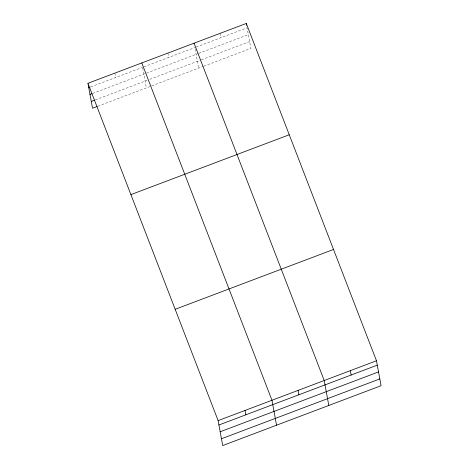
<?xml version="1.0" encoding="UTF-8"?>
<svg xmlns="http://www.w3.org/2000/svg" width="469" height="469" viewBox="0 0 469 469"><rect width="100%" height="100%" fill="white"/><g stroke="black" fill="none" stroke-linecap="round" stroke-linejoin="round"><path stroke-width="0.35" stroke-dasharray="2.35 1.76" d="M90.763 86.9L142.588 67.319M143.924 66.809L194.846 47.568M196.183 47.064L247.099 27.823L250.874 48.389L203.98 66.111M92.686 93.431L145.841 73.346M146.51 73.094L198.1 53.595M198.768 53.343L248.347 34.612M95.313 99.915L147.125 80.34M149.804 79.325L200.72 60.085M201.394 59.833L249.631 41.6M97.904 106.193L151.053 86.114M151.722 85.856L203.306 66.364M220.172 33.322L220.969 37.696M195.092 48.928L198.622 68.14M167.914 53.073L168.717 57.441M142.711 67.993L146.363 87.885M114.864 73.117L115.667 77.491"/><path stroke-width="0.7" d="M87.943 83.289L246.295 23.45L376.478 360.772L381.057 385.711L222.705 445.55L218.126 420.611L87.943 83.289L92.522 108.228L97.235 106.451M88.747 87.662L90.095 87.152M89.995 94.451L92.012 93.689M91.273 101.445L94.638 100.173M130.904 194.606L289.256 134.767M175.166 309.294L333.518 249.455M218.126 420.611L376.478 360.772M218.929 424.984L377.281 365.14M220.172 431.767L378.524 371.929M221.456 438.761L379.808 378.923M194.043 43.195L324.22 380.517L328.798 405.456M141.785 62.946L271.967 400.262L276.54 425.207M350.349 370.645L351.152 375.018M246.295 23.45L246.641 25.326M298.091 390.39L298.894 394.763M245.047 410.439L245.85 414.807"/></g></svg>
